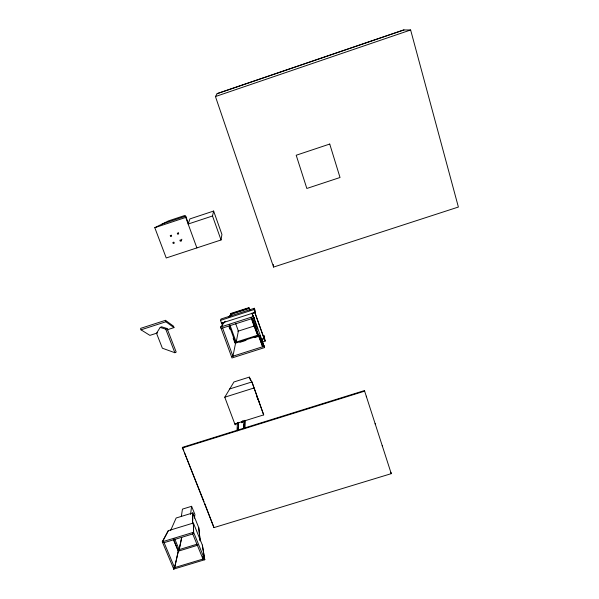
<?xml version="1.0" encoding="UTF-8"?>
<svg xmlns="http://www.w3.org/2000/svg" width="599" height="599" viewBox="0 0 599 599"><rect width="100%" height="100%" fill="white"/><g stroke="black" fill="none" stroke-linecap="round" stroke-linejoin="round"><path stroke-width="0.9" d="M192.586 523.751L192.781 512.909L176.158 517.993L170.55 530.609M192.534 523.728L192.773 512.901L198.733 527.637L200.163 540.86M230.428 314.026L230.465 313.591L248.922 307.646L248.907 308.081L230.428 314.026L231.064 315.778M244.781 420.371L244.594 427.619L243.651 427.911L243.973 428.772L244.1 424.234M244.939 427.574L245.118 420.311M243.651 427.911L243.86 420.663M241.397 421.861L241.719 422.729L242.662 422.43L242.722 420.64M238.672 422.325L238.327 430.531L238.312 422.392M237.384 430.823L237.504 428.09M237.391 422.684L237.062 429.962L238.005 429.67M390.84 472.289L391.259 473.659L213.97 527.599L204.738 503.519M194.45 518.135L194.907 514.459L191.613 506.305L182.448 509.113L181.347 516.398M190.527 514.459L191.613 506.305M188.543 223.929L185.705 216.179L184.694 215.513L168.454 220.904L154.789 227.68L166.23 257.974L221.038 239.967L221.929 234.441L213.626 211.05L189.913 218.905L188.153 224.041L212.503 215.984L213.626 211.05M213.97 527.599L182.366 447.378L364.454 390.578L391.259 473.659M233.176 338.165L234.778 342.553L236.171 342.164L238.372 331.09L235.587 323.378M232.929 356.203L222.603 328.035L221.151 328.439L231.491 356.6L232.929 356.203L235.587 343.115L229.305 325.863M173.373 539.145L178.36 551.117L179.176 549.642L181.729 537.37L179.131 549.627L178.307 551.095M255.047 312.401L255.316 311.098L254.358 308.268L221.053 318.99L220.514 320.353L221.495 323.19L255.047 312.401L254.081 309.556L254.358 308.268M193.642 532.346L192.773 534.046L202.941 558.964L204.761 559.638L193.642 532.346L193.387 523.017L193.507 532.301L192.623 533.994L164.201 542.642L162.374 541.781L168.312 530.677L193.38 523.024L202.35 545.097L204.693 559.743L173.852 569.05L174.691 567.582L178.285 551.192L173.298 539.22M173.852 569.05L174.257 567.223M168.319 530.662L162.314 541.878L173.74 568.998L174.556 567.53L178.285 551.192L197.902 545.157M173.74 568.998L174.152 567.186M181.272 240.88L180.905 239.885L179.895 240.221L180.269 241.21L181.272 240.88L181.856 239.211M215.445 96.544L217.197 93.549L403.629 29.95L410.629 29.987L458.385 207.037L273.563 267.072L215.445 96.544L410.629 29.987M235.736 423.628L236.066 424.496L235.122 424.788L224.767 397.204L233.954 381.967L249.304 377.108L251.932 381.93L263.687 414.89L234.793 423.92M160.188 327.428L156.511 333.246L162.374 348.214L174.863 352.721L176.188 352.055L167.069 328.499L161.513 326.784L160.188 327.428L165.736 329.151L167.069 328.499M230.031 316.654L232.187 313.913L249.319 308.395L249.993 309.78M228.638 317.043L230.81 314.34L232.18 313.951M251.879 313.165L253.998 317.934L221.113 328.492L220.612 327.039L225.231 321.304M257.6 329.18L252.052 313.524L254.919 312.491L264.137 338.592L261.299 339.618L259.756 335.268M252.119 318.511L262.647 346.739L264.099 346.215L254.051 317.859L252.374 314.43M254.051 317.859L252.591 318.383L262.647 346.739M217.115 93.706L403.981 29.95M162.157 223.989L185.705 216.179L185.735 217.422L196.876 247.904M154.789 227.68L185.735 217.422M167.084 329.832L173.957 327.623L173.568 326.208L165.481 320.323L140.615 328.357L141.005 329.817L149.9 335.373L157.634 332.879M141.005 329.817L165.878 321.775L173.957 327.623M220.514 320.353L254.081 309.556M220.612 327.039L253.504 316.474M237.848 331.254L254.028 326.073L258.169 336.488M235.085 342.441L257.697 335.215M235.04 343.287L258.746 335.717M239.914 342.314L246.002 340.374M254.695 337.596L257.3 336.765M261.636 339.341L264.264 338.51L263.927 335.485L265.207 341.071L261.703 342.186M264.518 347.6L231.97 357.962L231.469 356.667L264.032 346.297L264.518 347.6L260.977 338.779M229.702 388.946L251.932 381.93L263.687 414.89M224.767 397.204L253.924 388.017M182.253 448.037L364.626 391.154L364.454 390.578M162.374 541.781L193.507 532.301M179.131 549.627L196.996 544.206M174.691 567.582L202.859 559.084L204.693 559.743M224.49 322.225L221.652 323.026L222.603 325.616M162.314 541.878L164.141 542.761L174.556 567.53M252.359 314.58L253.998 317.934M256.567 396.171L259.404 402.506M174.706 538.898L179.176 549.642M264.137 338.592L254.994 313.187M261.029 338.66L264.099 346.215M182.71 448.247L183.743 450.837M184.432 452.559L186.154 456.88M186.836 458.609L204.049 501.797M165.736 329.151L174.863 352.721M254.028 326.073L254.493 327.324M242.34 421.569L242.662 422.43M264.264 338.51L265.207 341.071M249.304 377.108L250.524 380.462M229.791 324.613L236.171 342.164M229.028 326.762L229.986 329.398M212.503 215.984L221.038 239.967M248.922 307.646L249.85 310.282M251.625 318.106L258.169 336.541M251.146 317.942L254.5 327.383M249.319 308.395L249.79 309.765M382.237 445.634L382.506 446.495M375.131 423.62L375.386 424.451M366.274 396.179L366.453 396.763M165.481 320.323L165.878 321.775M202.35 545.097L204.761 559.638M202.642 557.145L202.941 558.964M202.425 556.336L202.859 559.084M198.741 527.629L200.163 540.627M273.369 264.488L273.563 267.072M329.735 144.052L296.198 155.238L306.838 188.468L340.022 177.499L329.735 144.052M171.254 235.25L170.243 235.579L170.618 236.575L171.628 236.246L171.254 235.25M178.322 232.914L177.311 233.243L177.686 234.246L178.697 233.909L178.322 232.914M173.852 242.213L172.841 242.543L173.216 243.538L174.219 243.209L173.852 242.213"/></g></svg>
